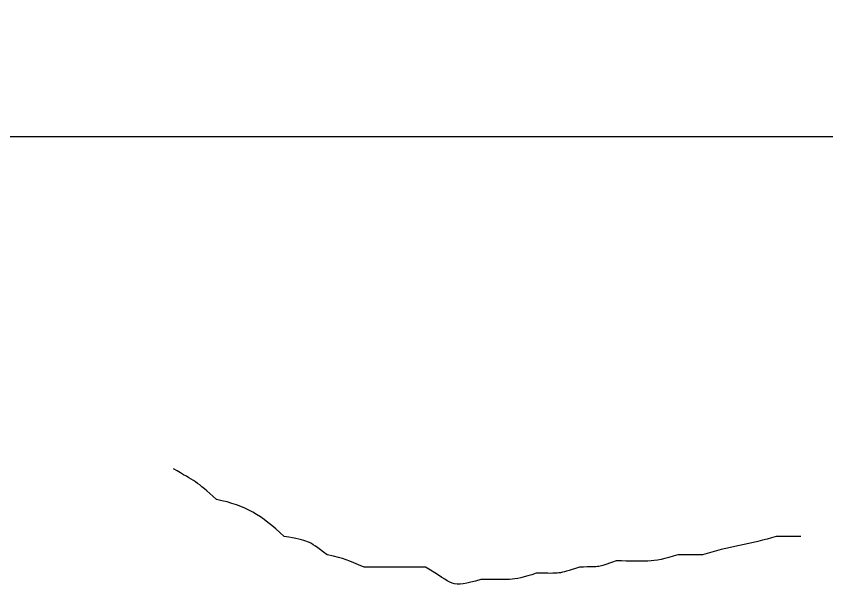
# Model space of a CAD drawing. Extents: x -149 to 150, y -212 to 234.
# Drawn here: x -83.76 to -72.6, y 225.69 to 233.58 of the extents above; entities that cross this region are included whole.
import ezdxf

# ---------------------------------------------------------------- set-up
doc = ezdxf.new("R2010")
doc.units = 0
doc.header["$MEASUREMENT"] = 0
doc.layers.add('EBENE_1', color=7, linetype='CONTINUOUS')

msp = doc.modelspace()

# ---------------------------------------------------------------- linework, layer by layer
at = {"layer": 'EBENE_1', "color": 250}
for points, knots in [([(-28.0869, 231.9182), (-28.0869, 231.9182), (-95.8202, 231.9182), (-95.8202, 231.9182), (-95.8202, 231.9182), (-95.9577, 232.2723), (-95.9049, 232.6101), (-95.9049, 233.0189), (-95.9049, 233.0189), (-96.5255, 233.5783), (-100.1215, 233.2729), (-101.1542, 233.2729)], [0, 0, 0, 0, 0.25, 0.25, 0.25, 0.25, 0.5, 0.5, 0.5, 0.5, 1, 1, 1, 1]), ([(-72.9602, 226.4149), (-72.9602, 226.4149), (-73.2989, 226.4149), (-73.2989, 226.4149), (-73.2989, 226.4149), (-73.6312, 226.3072), (-73.9693, 226.273), (-74.3149, 226.1609), (-74.3149, 226.1609), (-74.3149, 226.1609), (-74.6536, 226.1609), (-74.6536, 226.1609), (-74.6536, 226.1609), (-75.0185, 226.0426), (-75.101, 226.0762), (-75.5002, 226.0762), (-75.5002, 226.0762), (-75.7992, 225.9793), (-75.6753, 225.9988), (-76.0082, 225.9916), (-76.0082, 225.9916), (-76.322, 225.8898), (-76.2505, 225.9069), (-76.6009, 225.9069), (-76.6009, 225.9069), (-76.9523, 225.793), (-76.9782, 225.8222), (-77.3629, 225.8222), (-77.3629, 225.8222), (-77.7903, 225.693), (-77.7372, 225.7594), (-78.1249, 225.9916), (-78.1249, 225.9916), (-78.1249, 225.9916), (-78.9716, 225.9916), (-78.9716, 225.9916), (-78.9716, 225.9916), (-79.2029, 226.0843), (-79.2266, 226.1076), (-79.4796, 226.1609), (-79.4796, 226.1609), (-79.7636, 226.3695), (-79.7169, 226.3478), (-80.0722, 226.4149), (-80.0722, 226.4149), (-80.394, 226.7119), (-80.5933, 226.8364), (-81.0036, 226.9229), (-81.0036, 226.9229), (-81.279, 227.1771), (-81.305, 227.1718), (-81.5962, 227.3462)], [0, 0, 0, 0, 0.0714286, 0.0714286, 0.0714286, 0.0714286, 0.1428571, 0.1428571, 0.1428571, 0.1428571, 0.2142857, 0.2142857, 0.2142857, 0.2142857, 0.2857143, 0.2857143, 0.2857143, 0.2857143, 0.3571429, 0.3571429, 0.3571429, 0.3571429, 0.4285714, 0.4285714, 0.4285714, 0.4285714, 0.5, 0.5, 0.5, 0.5, 0.5714286, 0.5714286, 0.5714286, 0.5714286, 0.6428571, 0.6428571, 0.6428571, 0.6428571, 0.7142857, 0.7142857, 0.7142857, 0.7142857, 0.7857143, 0.7857143, 0.7857143, 0.7857143, 0.8571429, 0.8571429, 0.8571429, 0.8571429, 1, 1, 1, 1])]:
    msp.add_open_spline(points, degree=3, knots=knots, dxfattribs=at)

doc.saveas('drawing.dxf')
